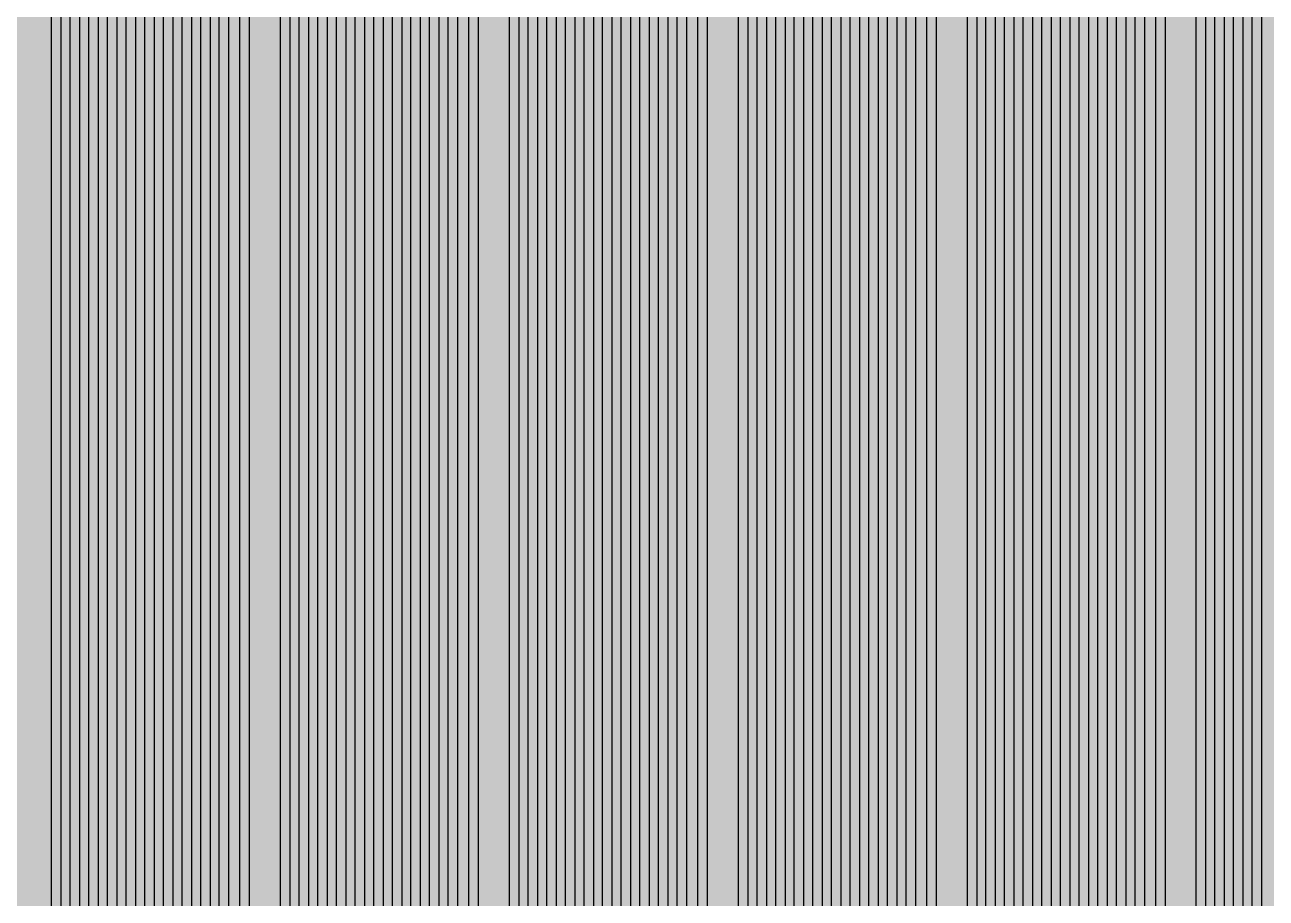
# Model space of a CAD drawing. Header units: metres. Extents: x -7220 to 10980, y -29667 to 1833.
# Drawn here: x 3083.7 to 3550, y -15556.4 to -15228.3 of the extents above; entities that cross this region are included whole.
import ezdxf

# ---------------------------------------------------------------- set-up
doc = ezdxf.new("R2010")
doc.units = ezdxf.units.M
doc.layers.add('Metal1', color=4, linetype='CONTINUOUS')
doc.layers.add('Polyimide', color=7, linetype='CONTINUOUS')

msp = doc.modelspace()

# ---------------------------------------------------------------- hatches: boundary and pattern name
at = {"layer": 'Polyimide'}
msp.add_hatch(color=7, dxfattribs=at).paths.add_polyline_path([(4099.45, -13861.55), (4142.64, -14152.77), (4214.18, -14438.35), (4313.36, -14715.55), (4439.24, -14981.69), (4590.59, -15234.21), (4765.97, -15470.68), (4963.68, -15688.82), (5181.82, -15886.53), (5418.29, -16061.91), (5670.81, -16213.26), (5936.95, -16339.14), (6214.15, -16438.32), (6499.73, -16509.85), (6790.95, -16553.05), (7085, -16567.5), (9980.38, -16567.5), (10058.79, -16571.35), (10136.45, -16582.87), (10212.6, -16601.95), (10286.52, -16628.4), (10357.49, -16661.96), (10424.83, -16702.32), (10487.89, -16749.09), (10546.06, -16801.81), (10598.78, -16859.98), (10645.55, -16923.04), (10685.91, -16990.38), (10719.48, -17061.35), (10745.93, -17135.27), (10765, -17211.43), (10776.52, -17289.08), (10780.38, -17367.5), (10780.38, -21957.3), (10741.61, -22012.91), (10705.97, -22070.59), (10673.58, -22130.14), (10644.53, -22191.39), (10618.92, -22254.16), (10596.82, -22318.25), (10578.3, -22383.46), (10563.41, -22449.6), (10552.21, -22516.46), (10544.72, -22583.84), (10540.97, -22651.53), (10540.97, -22719.32), (10544.72, -22787.01), (10552.21, -22854.38), (10563.41, -22921.24), (10578.3, -22987.38), (10596.82, -23052.6), (10618.92, -23116.68), (10644.53, -23179.45), (10673.58, -23240.71), (10705.97, -23300.26), (10741.61, -23357.93), (10780.38, -23413.54), (10780.38, -28667.5), (10776.52, -28745.91), (10765, -28823.57), (10745.93, -28899.73), (10719.48, -28973.65), (10685.91, -29044.62), (10645.55, -29111.96), (10598.78, -29175.01), (10546.06, -29233.19), (10487.89, -29285.91), (10424.83, -29332.68), (10357.49, -29373.04), (10286.52, -29406.6), (10212.6, -29433.05), (10136.45, -29452.13), (10058.79, -29463.65), (9980.38, -29467.5), (-6219.63, -29467.5), (-6298.04, -29463.65), (-6375.7, -29452.13), (-6451.85, -29433.05), (-6525.77, -29406.6), (-6596.74, -29373.04), (-6664.08, -29332.68), (-6727.14, -29285.91), (-6785.31, -29233.19), (-6838.03, -29175.01), (-6884.8, -29111.96), (-6925.16, -29044.62), (-6958.73, -28973.65), (-6985.18, -28899.73), (-7004.25, -28823.57), (-7015.77, -28745.91), (-7019.63, -28667.5), (-7019.63, -23426.32), (-6979.36, -23370.07), (-6942.33, -23311.63), (-6908.66, -23251.2), (-6878.45, -23188.96), (-6851.81, -23125.12), (-6828.81, -23059.88), (-6809.53, -22993.44), (-6794.04, -22926.02), (-6782.37, -22857.83), (-6774.57, -22789.09), (-6770.67, -22720.02), (-6770.67, -22650.84), (-6774.57, -22581.77), (-6782.37, -22513.03), (-6794.04, -22444.84), (-6809.53, -22377.42), (-6828.81, -22310.98), (-6851.81, -22245.74), (-6878.45, -22181.89), (-6908.66, -22119.66), (-6942.33, -22059.22), (-6979.36, -22000.79), (-7019.63, -21944.54), (-7019.63, -17367.5), (-7015.77, -17289.08), (-7004.25, -17211.43), (-6985.18, -17135.27), (-6958.73, -17061.35), (-6925.16, -16990.38), (-6884.8, -16923.04), (-6838.03, -16859.98), (-6785.31, -16801.81), (-6727.14, -16749.09), (-6664.08, -16702.32), (-6596.74, -16661.96), (-6525.77, -16628.4), (-6451.85, -16601.95), (-6375.7, -16582.87), (-6298.04, -16571.35), (-6219.63, -16567.5), (-3314, -16567.5), (-3019.95, -16553.05), (-2728.73, -16509.85), (-2443.15, -16438.32), (-2165.95, -16339.14), (-1899.81, -16213.26), (-1647.29, -16061.91), (-1410.82, -15886.53), (-1192.68, -15688.82), (-994.97, -15470.68), (-819.59, -15234.21), (-668.24, -14981.69), (-542.36, -14715.55), (-443.18, -14438.35), (-371.64, -14152.77), (-328.45, -13861.55), (-314, -13567.5), (-314, -13373.48), (-317.45, -13328.11), (-327.72, -13283.78), (-344.58, -13241.52), (-367.63, -13202.3), (-396.35, -13167.01), (-430.08, -13136.47), (-468.03, -13111.38), (-509.35, -13092.32), (-509.35, -13092.32), (-578.18, -13061.27), (-642.2, -13021.24), (-700.26, -12972.96), (-751.3, -12917.31), (-794.39, -12855.3), (-828.74, -12788.06), (-853.73, -12716.8), (-868.91, -12642.84), (-874, -12567.5), (-868.91, -12492.16), (-853.73, -12418.19), (-828.74, -12346.94), (-794.39, -12279.7), (-751.3, -12217.69), (-700.26, -12162.04), (-642.2, -12113.76), (-578.18, -12073.73), (-509.35, -12042.68), (-509.35, -12042.68), (-468.03, -12023.62), (-430.08, -11998.53), (-396.35, -11967.99), (-367.63, -11932.7), (-344.58, -11893.47), (-327.72, -11851.21), (-317.45, -11806.89), (-314, -11761.52), (-314, -11074.31), (-317.45, -11028.94), (-327.72, -10984.62), (-344.58, -10942.36), (-367.63, -10903.13), (-396.35, -10867.84), (-430.08, -10837.3), (-468.03, -10812.21), (-509.35, -10793.16), (-509.35, -10793.16), (-578.18, -10762.1), (-642.2, -10722.07), (-700.26, -10673.8), (-751.3, -10618.15), (-794.39, -10556.13), (-828.74, -10488.89), (-853.73, -10417.64), (-868.91, -10343.67), (-874, -10268.33), (-868.91, -10192.99), (-853.73, -10119.03), (-828.74, -10047.77), (-794.39, -9980.53), (-751.3, -9918.52), (-700.26, -9862.87), (-642.2, -9814.59), (-578.18, -9774.56), (-509.35, -9743.51), (-509.35, -9743.51), (-468.03, -9724.45), (-430.08, -9699.36), (-396.35, -9668.82), (-367.63, -9633.53), (-344.58, -9594.31), (-327.72, -9552.05), (-317.45, -9507.72), (-314, -9462.35), (-314, -8775.14), (-317.45, -8729.78), (-327.72, -8685.45), (-344.58, -8643.19), (-367.63, -8603.96), (-396.35, -8568.68), (-430.08, -8538.14), (-468.03, -8513.05), (-509.35, -8493.99), (-509.35, -8493.99), (-578.18, -8462.94), (-642.2, -8422.91), (-700.26, -8374.63), (-751.3, -8318.98), (-794.39, -8256.97), (-828.74, -8189.73), (-853.73, -8118.47), (-868.91, -8044.5), (-874, -7969.17), (-868.91, -7893.83), (-853.73, -7819.86), (-828.74, -7748.61), (-794.39, -7681.36), (-751.3, -7619.35), (-700.26, -7563.7), (-642.2, -7515.42), (-578.18, -7475.4), (-509.35, -7444.34), (-509.35, -7444.34), (-468.03, -7425.28), (-430.08, -7400.2), (-396.35, -7369.66), (-367.63, -7334.37), (-344.58, -7295.14), (-327.72, -7252.88), (-317.45, -7208.56), (-314, -7163.19), (-314, -6475.98), (-317.45, -6430.61), (-327.72, -6386.29), (-344.58, -6344.02), (-367.63, -6304.8), (-396.35, -6269.51), (-430.08, -6238.97), (-468.03, -6213.88), (-509.35, -6194.82), (-509.35, -6194.82), (-578.18, -6163.77), (-642.2, -6123.74), (-700.26, -6075.46), (-751.3, -6019.81), (-794.39, -5957.8), (-828.74, -5890.56), (-853.73, -5819.31), (-868.91, -5745.34), (-874, -5670), (-868.91, -5594.66), (-853.73, -5520.69), (-828.74, -5449.44), (-794.39, -5382.2), (-751.3, -5320.19), (-700.26, -5264.54), (-642.2, -5216.26), (-578.18, -5176.23), (-509.35, -5145.18), (-509.35, -5145.18), (-468.03, -5126.12), (-430.08, -5101.03), (-396.35, -5070.49), (-367.63, -5035.2), (-344.58, -4995.98), (-327.72, -4953.71), (-317.45, -4909.39), (-314, -4864.02), (-314, 380), (-314, 1532.5), (-269, 1532.5), (-268.78, 1525.63), (-268.1, 1518.79), (-266.98, 1512.02), (-265.42, 1505.32), (-263.43, 1498.75), (-261.01, 1492.32), (-258.17, 1486.06), (-254.93, 1480), (-251.3, 1474.17), (-247.3, 1468.58), (-242.94, 1463.27), (-238.25, 1458.25), (-233.23, 1453.56), (-227.92, 1449.2), (-222.33, 1445.2), (-216.5, 1441.57), (-210.44, 1438.33), (-204.18, 1435.49), (-197.75, 1433.07), (-191.18, 1431.08), (-184.48, 1429.52), (-177.71, 1428.4), (-170.87, 1427.72), (-164, 1427.5), (-157.13, 1427.72), (-150.29, 1428.4), (-143.52, 1429.52), (-136.82, 1431.08), (-130.25, 1433.07), (-123.82, 1435.49), (-117.56, 1438.33), (-111.5, 1441.57), (-105.67, 1445.2), (-100.08, 1449.2), (-94.77, 1453.56), (-89.75, 1458.25), (-85.06, 1463.27), (-80.7, 1468.58), (-76.7, 1474.17), (-73.07, 1480), (-69.83, 1486.06), (-66.99, 1492.32), (-64.57, 1498.75), (-62.58, 1505.32), (-61.02, 1512.02), (-59.9, 1518.79), (-59.22, 1525.63), (-59, 1532.5), (1786, 1532.5), (3835, 1532.5), (3835.21, 1539.04), (3835.86, 1545.55), (3836.92, 1552.01), (3838.41, 1558.38), (3840.31, 1564.64), (3842.61, 1570.77), (3845.31, 1576.73), (3848.4, 1582.5), (3851.85, 1588.06), (3855.66, 1593.38), (3859.82, 1598.43), (3864.29, 1603.21), (3869.07, 1607.68), (3874.12, 1611.84), (3879.44, 1615.65), (3885, 1619.1), (3890.77, 1622.19), (3896.73, 1624.89), (3902.86, 1627.19), (3909.12, 1629.09), (3915.49, 1630.58), (3921.95, 1631.64), (3928.46, 1632.29), (3935, 1632.5), (3941.54, 1632.29), (3948.05, 1631.64), (3954.51, 1630.58), (3960.88, 1629.09), (3967.14, 1627.19), (3973.27, 1624.89), (3979.23, 1622.19), (3985, 1619.1), (3990.56, 1615.65), (3995.88, 1611.84), (4000.93, 1607.68), (4005.71, 1603.21), (4010.18, 1598.43), (4014.34, 1593.38), (4018.15, 1588.06), (4021.6, 1582.5), (4024.69, 1576.73), (4027.39, 1570.77), (4029.69, 1564.64), (4031.59, 1558.38), (4033.08, 1552.01), (4034.14, 1545.55), (4034.79, 1539.04), (4035, 1532.5), (4085, 1532.5), (4085, 380), (4085, 330), (4085, -4864.02), (4088.45, -4909.39), (4098.72, -4953.71), (4115.58, -4995.98), (4138.63, -5035.2), (4167.35, -5070.49), (4201.08, -5101.03), (4239.03, -5126.12), (4280.35, -5145.18), (4280.35, -5145.18), (4349.18, -5176.23), (4413.2, -5216.26), (4471.26, -5264.54), (4522.3, -5320.19), (4565.39, -5382.2), (4599.74, -5449.44), (4624.73, -5520.69), (4639.91, -5594.66), (4645, -5670), (4639.91, -5745.34), (4624.73, -5819.31), (4599.74, -5890.56), (4565.39, -5957.8), (4522.3, -6019.81), (4471.26, -6075.46), (4413.2, -6123.74), (4349.18, -6163.77), (4280.35, -6194.82), (4239.03, -6213.88), (4201.08, -6238.97), (4167.35, -6269.51), (4138.63, -6304.8), (4115.58, -6344.02), (4098.72, -6386.29), (4088.45, -6430.61), (4085, -6475.98), (4085, -13567.5), (4099.45, -13861.55)])

# ---------------------------------------------------------------- linework, layer by layer
at = {"layer": 'Metal1'}
for points in [[(3093.75, -15575.7), (3093.75, -15552.84), (3093.75, -15529.98), (3093.75, -15507.13), (3093.75, -15484.27), (3093.75, -15461.41), (3093.75, -15438.56), (3093.75, -15415.7), (3093.75, -15392.84), (3093.75, -15369.99), (3093.75, -15347.13), (3093.75, -15324.27), (3093.75, -15301.42), (3093.75, -15278.56), (3093.75, -15255.7), (3093.75, -15232.85), (3093.75, -15209.99)], [(3097.25, -15209.99), (3097.25, -15232.85), (3097.25, -15255.7), (3097.25, -15278.56), (3097.25, -15301.42), (3097.25, -15324.27), (3097.25, -15347.13), (3097.25, -15369.99), (3097.25, -15392.84), (3097.25, -15415.7), (3097.25, -15438.56), (3097.25, -15461.41), (3097.25, -15484.27), (3097.25, -15507.13), (3097.25, -15529.98), (3097.25, -15552.84), (3097.25, -15575.7)], [(3100.75, -15575.7), (3100.75, -15552.84), (3100.75, -15529.98), (3100.75, -15507.13), (3100.75, -15484.27), (3100.75, -15461.41), (3100.75, -15438.56), (3100.75, -15415.7), (3100.75, -15392.84), (3100.75, -15369.99), (3100.75, -15347.13), (3100.75, -15324.27), (3100.75, -15301.42), (3100.75, -15278.56), (3100.75, -15255.7), (3100.75, -15232.85), (3100.75, -15209.99)], [(3104.25, -15209.99), (3104.25, -15232.85), (3104.25, -15255.7), (3104.25, -15278.56), (3104.25, -15301.42), (3104.25, -15324.27), (3104.25, -15347.13), (3104.25, -15369.99), (3104.25, -15392.84), (3104.25, -15415.7), (3104.25, -15438.56), (3104.25, -15461.41), (3104.25, -15484.27), (3104.25, -15507.13), (3104.25, -15529.98), (3104.25, -15552.84), (3104.25, -15575.7)], [(3107.75, -15575.7), (3107.75, -15552.84), (3107.75, -15529.98), (3107.75, -15507.13), (3107.75, -15484.27), (3107.75, -15461.41), (3107.75, -15438.56), (3107.75, -15415.7), (3107.75, -15392.84), (3107.75, -15369.99), (3107.75, -15347.13), (3107.75, -15324.27), (3107.75, -15301.42), (3107.75, -15278.56), (3107.75, -15255.7), (3107.75, -15232.85), (3107.75, -15209.99)], [(3111.25, -15209.99), (3111.25, -15232.85), (3111.25, -15255.7), (3111.25, -15278.56), (3111.25, -15301.42), (3111.25, -15324.27), (3111.25, -15347.13), (3111.25, -15369.99), (3111.25, -15392.84), (3111.25, -15415.7), (3111.25, -15438.56), (3111.25, -15461.41), (3111.25, -15484.27), (3111.25, -15507.13), (3111.25, -15529.98), (3111.25, -15552.84), (3111.25, -15575.7)], [(3114.75, -15575.7), (3114.75, -15552.84), (3114.75, -15529.98), (3114.75, -15507.13), (3114.75, -15484.27), (3114.75, -15461.41), (3114.75, -15438.56), (3114.75, -15415.7), (3114.75, -15392.84), (3114.75, -15369.99), (3114.75, -15347.13), (3114.75, -15324.27), (3114.75, -15301.42), (3114.75, -15278.56), (3114.75, -15255.7), (3114.75, -15232.85), (3114.75, -15209.99)], [(3118.25, -15209.99), (3118.25, -15232.85), (3118.25, -15255.7), (3118.25, -15278.56), (3118.25, -15301.42), (3118.25, -15324.27), (3118.25, -15347.13), (3118.25, -15369.99), (3118.25, -15392.84), (3118.25, -15415.7), (3118.25, -15438.56), (3118.25, -15461.41), (3118.25, -15484.27), (3118.25, -15507.13), (3118.25, -15529.98), (3118.25, -15552.84), (3118.25, -15575.7)], [(3121.75, -15575.7), (3121.75, -15552.84), (3121.75, -15529.98), (3121.75, -15507.13), (3121.75, -15484.27), (3121.75, -15461.41), (3121.75, -15438.56), (3121.75, -15415.7), (3121.75, -15392.84), (3121.75, -15369.99), (3121.75, -15347.13), (3121.75, -15324.27), (3121.75, -15301.42), (3121.75, -15278.56), (3121.75, -15255.7), (3121.75, -15232.85), (3121.75, -15209.99)], [(3125.25, -15209.99), (3125.25, -15232.85), (3125.25, -15255.7), (3125.25, -15278.56), (3125.25, -15301.42), (3125.25, -15324.27), (3125.25, -15347.13), (3125.25, -15369.99), (3125.25, -15392.84), (3125.25, -15415.7), (3125.25, -15438.56), (3125.25, -15461.41), (3125.25, -15484.27), (3125.25, -15507.13), (3125.25, -15529.98), (3125.25, -15552.84), (3125.25, -15575.7)], [(3128.75, -15575.7), (3128.75, -15552.84), (3128.75, -15529.98), (3128.75, -15507.13), (3128.75, -15484.27), (3128.75, -15461.41), (3128.75, -15438.56), (3128.75, -15415.7), (3128.75, -15392.84), (3128.75, -15369.99), (3128.75, -15347.13), (3128.75, -15324.27), (3128.75, -15301.42), (3128.75, -15278.56), (3128.75, -15255.7), (3128.75, -15232.85), (3128.75, -15209.99)], [(3132.25, -15209.99), (3132.25, -15232.85), (3132.25, -15255.7), (3132.25, -15278.56), (3132.25, -15301.42), (3132.25, -15324.27), (3132.25, -15347.13), (3132.25, -15369.99), (3132.25, -15392.84), (3132.25, -15415.7), (3132.25, -15438.56), (3132.25, -15461.41), (3132.25, -15484.27), (3132.25, -15507.13), (3132.25, -15529.98), (3132.25, -15552.84), (3132.25, -15575.7)], [(3135.75, -15575.7), (3135.75, -15552.84), (3135.75, -15529.98), (3135.75, -15507.13), (3135.75, -15484.27), (3135.75, -15461.41), (3135.75, -15438.56), (3135.75, -15415.7), (3135.75, -15392.84), (3135.75, -15369.99), (3135.75, -15347.13), (3135.75, -15324.27), (3135.75, -15301.42), (3135.75, -15278.56), (3135.75, -15255.7), (3135.75, -15232.85), (3135.75, -15209.99)], [(3139.25, -15209.99), (3139.25, -15232.85), (3139.25, -15255.7), (3139.25, -15278.56), (3139.25, -15301.42), (3139.25, -15324.27), (3139.25, -15347.13), (3139.25, -15369.99), (3139.25, -15392.84), (3139.25, -15415.7), (3139.25, -15438.56), (3139.25, -15461.41), (3139.25, -15484.27), (3139.25, -15507.13), (3139.25, -15529.98), (3139.25, -15552.84), (3139.25, -15575.7)], [(3142.75, -15575.7), (3142.75, -15552.84), (3142.75, -15529.98), (3142.75, -15507.13), (3142.75, -15484.27), (3142.75, -15461.41), (3142.75, -15438.56), (3142.75, -15415.7), (3142.75, -15392.84), (3142.75, -15369.99), (3142.75, -15347.13), (3142.75, -15324.27), (3142.75, -15301.42), (3142.75, -15278.56), (3142.75, -15255.7), (3142.75, -15232.85), (3142.75, -15209.99)], [(3146.25, -15209.99), (3146.25, -15232.85), (3146.25, -15255.7), (3146.25, -15278.56), (3146.25, -15301.42), (3146.25, -15324.27), (3146.25, -15347.13), (3146.25, -15369.99), (3146.25, -15392.84), (3146.25, -15415.7), (3146.25, -15438.56), (3146.25, -15461.41), (3146.25, -15484.27), (3146.25, -15507.13), (3146.25, -15529.98), (3146.25, -15552.84), (3146.25, -15575.7)], [(3149.75, -15575.7), (3149.75, -15552.84), (3149.75, -15529.98), (3149.75, -15507.13), (3149.75, -15484.27), (3149.75, -15461.41), (3149.75, -15438.56), (3149.75, -15415.7), (3149.75, -15392.84), (3149.75, -15369.99), (3149.75, -15347.13), (3149.75, -15324.27), (3149.75, -15301.42), (3149.75, -15278.56), (3149.75, -15255.7), (3149.75, -15232.85), (3149.75, -15209.99)], [(3153.25, -15209.99), (3153.25, -15232.85), (3153.25, -15255.7), (3153.25, -15278.56), (3153.25, -15301.42), (3153.25, -15324.27), (3153.25, -15347.13), (3153.25, -15369.99), (3153.25, -15392.84), (3153.25, -15415.7), (3153.25, -15438.56), (3153.25, -15461.41), (3153.25, -15484.27), (3153.25, -15507.13), (3153.25, -15529.98), (3153.25, -15552.84), (3153.25, -15575.7)], [(3156.75, -15575.7), (3156.75, -15552.84), (3156.75, -15529.98), (3156.75, -15507.13), (3156.75, -15484.27), (3156.75, -15461.41), (3156.75, -15438.56), (3156.75, -15415.7), (3156.75, -15392.84), (3156.75, -15369.99), (3156.75, -15347.13), (3156.75, -15324.27), (3156.75, -15301.42), (3156.75, -15278.56), (3156.75, -15255.7), (3156.75, -15232.85), (3156.75, -15209.99)], [(3160.25, -15209.99), (3160.25, -15232.85), (3160.25, -15255.7), (3160.25, -15278.56), (3160.25, -15301.42), (3160.25, -15324.27), (3160.25, -15347.13), (3160.25, -15369.99), (3160.25, -15392.84), (3160.25, -15415.7), (3160.25, -15438.56), (3160.25, -15461.41), (3160.25, -15484.27), (3160.25, -15507.13), (3160.25, -15529.98), (3160.25, -15552.84), (3160.25, -15575.7)], [(3164.5, -15575.7), (3164.5, -15552.84), (3164.5, -15529.98), (3164.5, -15507.13), (3164.5, -15484.27), (3164.5, -15461.41), (3164.5, -15438.56), (3164.5, -15415.7), (3164.5, -15392.84), (3164.5, -15369.99), (3164.5, -15347.13), (3164.5, -15324.27), (3164.5, -15301.42), (3164.5, -15278.56), (3164.5, -15255.7), (3164.5, -15232.85), (3164.5, -15209.99)], [(3168, -15209.99), (3168, -15232.85), (3168, -15255.7), (3168, -15278.56), (3168, -15301.42), (3168, -15324.27), (3168, -15347.13), (3168, -15369.99), (3168, -15392.84), (3168, -15415.7), (3168, -15438.56), (3168, -15461.41), (3168, -15484.27), (3168, -15507.13), (3168, -15529.98), (3168, -15552.84), (3168, -15575.7)], [(3179.75, -15575.7), (3179.75, -15552.84), (3179.75, -15529.98), (3179.75, -15507.13), (3179.75, -15484.27), (3179.75, -15461.41), (3179.75, -15438.56), (3179.75, -15415.7), (3179.75, -15392.84), (3179.75, -15369.99), (3179.75, -15347.13), (3179.75, -15324.27), (3179.75, -15301.42), (3179.75, -15278.56), (3179.75, -15255.7), (3179.75, -15232.85), (3179.75, -15209.99)], [(3183.25, -15209.99), (3183.25, -15232.85), (3183.25, -15255.7), (3183.25, -15278.56), (3183.25, -15301.42), (3183.25, -15324.27), (3183.25, -15347.13), (3183.25, -15369.99), (3183.25, -15392.84), (3183.25, -15415.7), (3183.25, -15438.56), (3183.25, -15461.41), (3183.25, -15484.27), (3183.25, -15507.13), (3183.25, -15529.98), (3183.25, -15552.84), (3183.25, -15575.7)], [(3186.75, -15575.7), (3186.75, -15552.84), (3186.75, -15529.98), (3186.75, -15507.13), (3186.75, -15484.27), (3186.75, -15461.41), (3186.75, -15438.56), (3186.75, -15415.7), (3186.75, -15392.84), (3186.75, -15369.99), (3186.75, -15347.13), (3186.75, -15324.27), (3186.75, -15301.42), (3186.75, -15278.56), (3186.75, -15255.7), (3186.75, -15232.85), (3186.75, -15209.99)], [(3190.25, -15209.99), (3190.25, -15232.85), (3190.25, -15255.7), (3190.25, -15278.56), (3190.25, -15301.42), (3190.25, -15324.27), (3190.25, -15347.13), (3190.25, -15369.99), (3190.25, -15392.84), (3190.25, -15415.7), (3190.25, -15438.56), (3190.25, -15461.41), (3190.25, -15484.27), (3190.25, -15507.13), (3190.25, -15529.98), (3190.25, -15552.84), (3190.25, -15575.7)], [(3193.75, -15575.7), (3193.75, -15552.84), (3193.75, -15529.98), (3193.75, -15507.13), (3193.75, -15484.27), (3193.75, -15461.41), (3193.75, -15438.56), (3193.75, -15415.7), (3193.75, -15392.84), (3193.75, -15369.99), (3193.75, -15347.13), (3193.75, -15324.27), (3193.75, -15301.42), (3193.75, -15278.56), (3193.75, -15255.7), (3193.75, -15232.85), (3193.75, -15209.99)], [(3197.25, -15209.99), (3197.25, -15232.85), (3197.25, -15255.7), (3197.25, -15278.56), (3197.25, -15301.42), (3197.25, -15324.27), (3197.25, -15347.13), (3197.25, -15369.99), (3197.25, -15392.84), (3197.25, -15415.7), (3197.25, -15438.56), (3197.25, -15461.41), (3197.25, -15484.27), (3197.25, -15507.13), (3197.25, -15529.98), (3197.25, -15552.84), (3197.25, -15575.7)], [(3200.75, -15575.7), (3200.75, -15552.84), (3200.75, -15529.98), (3200.75, -15507.13), (3200.75, -15484.27), (3200.75, -15461.41), (3200.75, -15438.56), (3200.75, -15415.7), (3200.75, -15392.84), (3200.75, -15369.99), (3200.75, -15347.13), (3200.75, -15324.27), (3200.75, -15301.42), (3200.75, -15278.56), (3200.75, -15255.7), (3200.75, -15232.85), (3200.75, -15209.99)], [(3204.25, -15209.99), (3204.25, -15232.85), (3204.25, -15255.7), (3204.25, -15278.56), (3204.25, -15301.42), (3204.25, -15324.27), (3204.25, -15347.13), (3204.25, -15369.99), (3204.25, -15392.84), (3204.25, -15415.7), (3204.25, -15438.56), (3204.25, -15461.41), (3204.25, -15484.27), (3204.25, -15507.13), (3204.25, -15529.98), (3204.25, -15552.84), (3204.25, -15575.7)], [(3207.75, -15575.7), (3207.75, -15552.84), (3207.75, -15529.98), (3207.75, -15507.13), (3207.75, -15484.27), (3207.75, -15461.41), (3207.75, -15438.56), (3207.75, -15415.7), (3207.75, -15392.84), (3207.75, -15369.99), (3207.75, -15347.13), (3207.75, -15324.27), (3207.75, -15301.42), (3207.75, -15278.56), (3207.75, -15255.7), (3207.75, -15232.85), (3207.75, -15209.99)], [(3211.25, -15209.99), (3211.25, -15232.85), (3211.25, -15255.7), (3211.25, -15278.56), (3211.25, -15301.42), (3211.25, -15324.27), (3211.25, -15347.13), (3211.25, -15369.99), (3211.25, -15392.84), (3211.25, -15415.7), (3211.25, -15438.56), (3211.25, -15461.41), (3211.25, -15484.27), (3211.25, -15507.13), (3211.25, -15529.98), (3211.25, -15552.84), (3211.25, -15575.7)], [(3214.75, -15575.7), (3214.75, -15552.84), (3214.75, -15529.98), (3214.75, -15507.13), (3214.75, -15484.27), (3214.75, -15461.41), (3214.75, -15438.56), (3214.75, -15415.7), (3214.75, -15392.84), (3214.75, -15369.99), (3214.75, -15347.13), (3214.75, -15324.27), (3214.75, -15301.42), (3214.75, -15278.56), (3214.75, -15255.7), (3214.75, -15232.85), (3214.75, -15209.99)], [(3218.25, -15209.99), (3218.25, -15232.85), (3218.25, -15255.7), (3218.25, -15278.56), (3218.25, -15301.42), (3218.25, -15324.27), (3218.25, -15347.13), (3218.25, -15369.99), (3218.25, -15392.84), (3218.25, -15415.7), (3218.25, -15438.56), (3218.25, -15461.41), (3218.25, -15484.27), (3218.25, -15507.13), (3218.25, -15529.98), (3218.25, -15552.84), (3218.25, -15575.7)], [(3221.75, -15575.7), (3221.75, -15552.84), (3221.75, -15529.98), (3221.75, -15507.13), (3221.75, -15484.27), (3221.75, -15461.41), (3221.75, -15438.56), (3221.75, -15415.7), (3221.75, -15392.84), (3221.75, -15369.99), (3221.75, -15347.13), (3221.75, -15324.27), (3221.75, -15301.42), (3221.75, -15278.56), (3221.75, -15255.7), (3221.75, -15232.85), (3221.75, -15209.99)], [(3225.25, -15209.99), (3225.25, -15232.85), (3225.25, -15255.7), (3225.25, -15278.56), (3225.25, -15301.42), (3225.25, -15324.27), (3225.25, -15347.13), (3225.25, -15369.99), (3225.25, -15392.84), (3225.25, -15415.7), (3225.25, -15438.56), (3225.25, -15461.41), (3225.25, -15484.27), (3225.25, -15507.13), (3225.25, -15529.98), (3225.25, -15552.84), (3225.25, -15575.7)], [(3228.75, -15575.7), (3228.75, -15552.84), (3228.75, -15529.98), (3228.75, -15507.13), (3228.75, -15484.27), (3228.75, -15461.41), (3228.75, -15438.56), (3228.75, -15415.7), (3228.75, -15392.84), (3228.75, -15369.99), (3228.75, -15347.13), (3228.75, -15324.27), (3228.75, -15301.42), (3228.75, -15278.56), (3228.75, -15255.7), (3228.75, -15232.85), (3228.75, -15209.99)], [(3232.25, -15209.99), (3232.25, -15232.85), (3232.25, -15255.7), (3232.25, -15278.56), (3232.25, -15301.42), (3232.25, -15324.27), (3232.25, -15347.13), (3232.25, -15369.99), (3232.25, -15392.84), (3232.25, -15415.7), (3232.25, -15438.56), (3232.25, -15461.41), (3232.25, -15484.27), (3232.25, -15507.13), (3232.25, -15529.98), (3232.25, -15552.84), (3232.25, -15575.7)], [(3235.75, -15575.7), (3235.75, -15552.84), (3235.75, -15529.98), (3235.75, -15507.13), (3235.75, -15484.27), (3235.75, -15461.41), (3235.75, -15438.56), (3235.75, -15415.7), (3235.75, -15392.84), (3235.75, -15369.99), (3235.75, -15347.13), (3235.75, -15324.27), (3235.75, -15301.42), (3235.75, -15278.56), (3235.75, -15255.7), (3235.75, -15232.85), (3235.75, -15209.99)], [(3239.25, -15209.99), (3239.25, -15232.85), (3239.25, -15255.7), (3239.25, -15278.56), (3239.25, -15301.42), (3239.25, -15324.27), (3239.25, -15347.13), (3239.25, -15369.99), (3239.25, -15392.84), (3239.25, -15415.7), (3239.25, -15438.56), (3239.25, -15461.41), (3239.25, -15484.27), (3239.25, -15507.13), (3239.25, -15529.98), (3239.25, -15552.84), (3239.25, -15575.7)], [(3242.75, -15575.7), (3242.75, -15552.84), (3242.75, -15529.98), (3242.75, -15507.13), (3242.75, -15484.27), (3242.75, -15461.41), (3242.75, -15438.56), (3242.75, -15415.7), (3242.75, -15392.84), (3242.75, -15369.99), (3242.75, -15347.13), (3242.75, -15324.27), (3242.75, -15301.42), (3242.75, -15278.56), (3242.75, -15255.7), (3242.75, -15232.85), (3242.75, -15209.99)], [(3246.25, -15209.99), (3246.25, -15232.85), (3246.25, -15255.7), (3246.25, -15278.56), (3246.25, -15301.42), (3246.25, -15324.27), (3246.25, -15347.13), (3246.25, -15369.99), (3246.25, -15392.84), (3246.25, -15415.7), (3246.25, -15438.56), (3246.25, -15461.41), (3246.25, -15484.27), (3246.25, -15507.13), (3246.25, -15529.98), (3246.25, -15552.84), (3246.25, -15575.7)], [(3250.5, -15575.7), (3250.5, -15552.84), (3250.5, -15529.98), (3250.5, -15507.13), (3250.5, -15484.27), (3250.5, -15461.41), (3250.5, -15438.56), (3250.5, -15415.7), (3250.5, -15392.84), (3250.5, -15369.99), (3250.5, -15347.13), (3250.5, -15324.27), (3250.5, -15301.42), (3250.5, -15278.56), (3250.5, -15255.7), (3250.5, -15232.85), (3250.5, -15209.99)], [(3254, -15209.99), (3254, -15232.85), (3254, -15255.7), (3254, -15278.56), (3254, -15301.42), (3254, -15324.27), (3254, -15347.13), (3254, -15369.99), (3254, -15392.84), (3254, -15415.7), (3254, -15438.56), (3254, -15461.41), (3254, -15484.27), (3254, -15507.13), (3254, -15529.98), (3254, -15552.84), (3254, -15575.7)], [(3265.75, -15575.7), (3265.75, -15552.84), (3265.75, -15529.98), (3265.75, -15507.13), (3265.75, -15484.27), (3265.75, -15461.41), (3265.75, -15438.56), (3265.75, -15415.7), (3265.75, -15392.84), (3265.75, -15369.99), (3265.75, -15347.13), (3265.75, -15324.27), (3265.75, -15301.42), (3265.75, -15278.56), (3265.75, -15255.7), (3265.75, -15232.85), (3265.75, -15209.99)], [(3269.25, -15209.99), (3269.25, -15232.85), (3269.25, -15255.7), (3269.25, -15278.56), (3269.25, -15301.42), (3269.25, -15324.27), (3269.25, -15347.13), (3269.25, -15369.99), (3269.25, -15392.84), (3269.25, -15415.7), (3269.25, -15438.56), (3269.25, -15461.41), (3269.25, -15484.27), (3269.25, -15507.13), (3269.25, -15529.98), (3269.25, -15552.84), (3269.25, -15575.7)], [(3272.75, -15575.7), (3272.75, -15552.84), (3272.75, -15529.98), (3272.75, -15507.13), (3272.75, -15484.27), (3272.75, -15461.41), (3272.75, -15438.56), (3272.75, -15415.7), (3272.75, -15392.84), (3272.75, -15369.99), (3272.75, -15347.13), (3272.75, -15324.27), (3272.75, -15301.42), (3272.75, -15278.56), (3272.75, -15255.7), (3272.75, -15232.85), (3272.75, -15209.99)], [(3276.25, -15209.99), (3276.25, -15232.85), (3276.25, -15255.7), (3276.25, -15278.56), (3276.25, -15301.42), (3276.25, -15324.27), (3276.25, -15347.13), (3276.25, -15369.99), (3276.25, -15392.84), (3276.25, -15415.7), (3276.25, -15438.56), (3276.25, -15461.41), (3276.25, -15484.27), (3276.25, -15507.13), (3276.25, -15529.98), (3276.25, -15552.84), (3276.25, -15575.7)], [(3279.75, -15575.7), (3279.75, -15552.84), (3279.75, -15529.98), (3279.75, -15507.13), (3279.75, -15484.27), (3279.75, -15461.41), (3279.75, -15438.56), (3279.75, -15415.7), (3279.75, -15392.84), (3279.75, -15369.99), (3279.75, -15347.13), (3279.75, -15324.27), (3279.75, -15301.42), (3279.75, -15278.56), (3279.75, -15255.7), (3279.75, -15232.85), (3279.75, -15209.99)], [(3283.25, -15209.99), (3283.25, -15232.85), (3283.25, -15255.7), (3283.25, -15278.56), (3283.25, -15301.42), (3283.25, -15324.27), (3283.25, -15347.13), (3283.25, -15369.99), (3283.25, -15392.84), (3283.25, -15415.7), (3283.25, -15438.56), (3283.25, -15461.41), (3283.25, -15484.27), (3283.25, -15507.13), (3283.25, -15529.98), (3283.25, -15552.84), (3283.25, -15575.7)], [(3286.75, -15575.7), (3286.75, -15552.84), (3286.75, -15529.98), (3286.75, -15507.13), (3286.75, -15484.27), (3286.75, -15461.41), (3286.75, -15438.56), (3286.75, -15415.7), (3286.75, -15392.84), (3286.75, -15369.99), (3286.75, -15347.13), (3286.75, -15324.27), (3286.75, -15301.42), (3286.75, -15278.56), (3286.75, -15255.7), (3286.75, -15232.85), (3286.75, -15209.99)], [(3290.25, -15209.99), (3290.25, -15232.85), (3290.25, -15255.7), (3290.25, -15278.56), (3290.25, -15301.42), (3290.25, -15324.27), (3290.25, -15347.13), (3290.25, -15369.99), (3290.25, -15392.84), (3290.25, -15415.7), (3290.25, -15438.56), (3290.25, -15461.41), (3290.25, -15484.27), (3290.25, -15507.13), (3290.25, -15529.98), (3290.25, -15552.84), (3290.25, -15575.7)], [(3293.75, -15575.7), (3293.75, -15552.84), (3293.75, -15529.98), (3293.75, -15507.13), (3293.75, -15484.27), (3293.75, -15461.41), (3293.75, -15438.56), (3293.75, -15415.7), (3293.75, -15392.84), (3293.75, -15369.99), (3293.75, -15347.13), (3293.75, -15324.27), (3293.75, -15301.42), (3293.75, -15278.56), (3293.75, -15255.7), (3293.75, -15232.85), (3293.75, -15209.99)], [(3297.25, -15209.99), (3297.25, -15232.85), (3297.25, -15255.7), (3297.25, -15278.56), (3297.25, -15301.42), (3297.25, -15324.27), (3297.25, -15347.13), (3297.25, -15369.99), (3297.25, -15392.84), (3297.25, -15415.7), (3297.25, -15438.56), (3297.25, -15461.41), (3297.25, -15484.27), (3297.25, -15507.13), (3297.25, -15529.98), (3297.25, -15552.84), (3297.25, -15575.7)], [(3300.75, -15575.7), (3300.75, -15552.84), (3300.75, -15529.98), (3300.75, -15507.13), (3300.75, -15484.27), (3300.75, -15461.41), (3300.75, -15438.56), (3300.75, -15415.7), (3300.75, -15392.84), (3300.75, -15369.99), (3300.75, -15347.13), (3300.75, -15324.27), (3300.75, -15301.42), (3300.75, -15278.56), (3300.75, -15255.7), (3300.75, -15232.85), (3300.75, -15209.99)], [(3304.25, -15209.99), (3304.25, -15232.85), (3304.25, -15255.7), (3304.25, -15278.56), (3304.25, -15301.42), (3304.25, -15324.27), (3304.25, -15347.13), (3304.25, -15369.99), (3304.25, -15392.84), (3304.25, -15415.7), (3304.25, -15438.56), (3304.25, -15461.41), (3304.25, -15484.27), (3304.25, -15507.13), (3304.25, -15529.98), (3304.25, -15552.84), (3304.25, -15575.7)], [(3307.75, -15575.7), (3307.75, -15552.84), (3307.75, -15529.98), (3307.75, -15507.13), (3307.75, -15484.27), (3307.75, -15461.41), (3307.75, -15438.56), (3307.75, -15415.7), (3307.75, -15392.84), (3307.75, -15369.99), (3307.75, -15347.13), (3307.75, -15324.27), (3307.75, -15301.42), (3307.75, -15278.56), (3307.75, -15255.7), (3307.75, -15232.85), (3307.75, -15209.99)], [(3311.25, -15209.99), (3311.25, -15232.85), (3311.25, -15255.7), (3311.25, -15278.56), (3311.25, -15301.42), (3311.25, -15324.27), (3311.25, -15347.13), (3311.25, -15369.99), (3311.25, -15392.84), (3311.25, -15415.7), (3311.25, -15438.56), (3311.25, -15461.41), (3311.25, -15484.27), (3311.25, -15507.13), (3311.25, -15529.98), (3311.25, -15552.84), (3311.25, -15575.7)], [(3314.75, -15575.7), (3314.75, -15552.84), (3314.75, -15529.98), (3314.75, -15507.13), (3314.75, -15484.27), (3314.75, -15461.41), (3314.75, -15438.56), (3314.75, -15415.7), (3314.75, -15392.84), (3314.75, -15369.99), (3314.75, -15347.13), (3314.75, -15324.27), (3314.75, -15301.42), (3314.75, -15278.56), (3314.75, -15255.7), (3314.75, -15232.85), (3314.75, -15209.99)], [(3318.25, -15209.99), (3318.25, -15232.85), (3318.25, -15255.7), (3318.25, -15278.56), (3318.25, -15301.42), (3318.25, -15324.27), (3318.25, -15347.13), (3318.25, -15369.99), (3318.25, -15392.84), (3318.25, -15415.7), (3318.25, -15438.56), (3318.25, -15461.41), (3318.25, -15484.27), (3318.25, -15507.13), (3318.25, -15529.98), (3318.25, -15552.84), (3318.25, -15575.7)], [(3321.75, -15575.7), (3321.75, -15552.84), (3321.75, -15529.98), (3321.75, -15507.13), (3321.75, -15484.27), (3321.75, -15461.41), (3321.75, -15438.56), (3321.75, -15415.7), (3321.75, -15392.84), (3321.75, -15369.99), (3321.75, -15347.13), (3321.75, -15324.27), (3321.75, -15301.42), (3321.75, -15278.56), (3321.75, -15255.7), (3321.75, -15232.85), (3321.75, -15209.99)], [(3325.25, -15209.99), (3325.25, -15232.85), (3325.25, -15255.7), (3325.25, -15278.56), (3325.25, -15301.42), (3325.25, -15324.27), (3325.25, -15347.13), (3325.25, -15369.99), (3325.25, -15392.84), (3325.25, -15415.7), (3325.25, -15438.56), (3325.25, -15461.41), (3325.25, -15484.27), (3325.25, -15507.13), (3325.25, -15529.98), (3325.25, -15552.84), (3325.25, -15575.7)], [(3328.75, -15575.7), (3328.75, -15552.84), (3328.75, -15529.98), (3328.75, -15507.13), (3328.75, -15484.27), (3328.75, -15461.41), (3328.75, -15438.56), (3328.75, -15415.7), (3328.75, -15392.84), (3328.75, -15369.99), (3328.75, -15347.13), (3328.75, -15324.27), (3328.75, -15301.42), (3328.75, -15278.56), (3328.75, -15255.7), (3328.75, -15232.85), (3328.75, -15209.99)], [(3332.25, -15209.99), (3332.25, -15232.85), (3332.25, -15255.7), (3332.25, -15278.56), (3332.25, -15301.42), (3332.25, -15324.27), (3332.25, -15347.13), (3332.25, -15369.99), (3332.25, -15392.84), (3332.25, -15415.7), (3332.25, -15438.56), (3332.25, -15461.41), (3332.25, -15484.27), (3332.25, -15507.13), (3332.25, -15529.98), (3332.25, -15552.84), (3332.25, -15575.7)], [(3336.5, -15575.7), (3336.5, -15552.84), (3336.5, -15529.98), (3336.5, -15507.13), (3336.5, -15484.27), (3336.5, -15461.41), (3336.5, -15438.56), (3336.5, -15415.7), (3336.5, -15392.84), (3336.5, -15369.99), (3336.5, -15347.13), (3336.5, -15324.27), (3336.5, -15301.42), (3336.5, -15278.56), (3336.5, -15255.7), (3336.5, -15232.85), (3336.5, -15209.99)], [(3340, -15209.99), (3340, -15232.85), (3340, -15255.7), (3340, -15278.56), (3340, -15301.42), (3340, -15324.27), (3340, -15347.13), (3340, -15369.99), (3340, -15392.84), (3340, -15415.7), (3340, -15438.56), (3340, -15461.41), (3340, -15484.27), (3340, -15507.13), (3340, -15529.98), (3340, -15552.84), (3340, -15575.7)], [(3351.75, -15575.7), (3351.75, -15552.84), (3351.75, -15529.98), (3351.75, -15507.13), (3351.75, -15484.27), (3351.75, -15461.41), (3351.75, -15438.56), (3351.75, -15415.7), (3351.75, -15392.84), (3351.75, -15369.99), (3351.75, -15347.13), (3351.75, -15324.27), (3351.75, -15301.42), (3351.75, -15278.56), (3351.75, -15255.7), (3351.75, -15232.85), (3351.75, -15209.99)], [(3355.25, -15209.99), (3355.25, -15232.85), (3355.25, -15255.7), (3355.25, -15278.56), (3355.25, -15301.42), (3355.25, -15324.27), (3355.25, -15347.13), (3355.25, -15369.99), (3355.25, -15392.84), (3355.25, -15415.7), (3355.25, -15438.56), (3355.25, -15461.41), (3355.25, -15484.27), (3355.25, -15507.13), (3355.25, -15529.98), (3355.25, -15552.84), (3355.25, -15575.7)], [(3358.75, -15575.7), (3358.75, -15552.84), (3358.75, -15529.98), (3358.75, -15507.13), (3358.75, -15484.27), (3358.75, -15461.41), (3358.75, -15438.56), (3358.75, -15415.7), (3358.75, -15392.84), (3358.75, -15369.99), (3358.75, -15347.13), (3358.75, -15324.27), (3358.75, -15301.42), (3358.75, -15278.56), (3358.75, -15255.7), (3358.75, -15232.85), (3358.75, -15209.99)], [(3362.25, -15209.99), (3362.25, -15232.85), (3362.25, -15255.7), (3362.25, -15278.56), (3362.25, -15301.42), (3362.25, -15324.27), (3362.25, -15347.13), (3362.25, -15369.99), (3362.25, -15392.84), (3362.25, -15415.7), (3362.25, -15438.56), (3362.25, -15461.41), (3362.25, -15484.27), (3362.25, -15507.13), (3362.25, -15529.98), (3362.25, -15552.84), (3362.25, -15575.7)], [(3365.75, -15575.7), (3365.75, -15552.84), (3365.75, -15529.98), (3365.75, -15507.13), (3365.75, -15484.27), (3365.75, -15461.41), (3365.75, -15438.56), (3365.75, -15415.7), (3365.75, -15392.84), (3365.75, -15369.99), (3365.75, -15347.13), (3365.75, -15324.27), (3365.75, -15301.42), (3365.75, -15278.56), (3365.75, -15255.7), (3365.75, -15232.85), (3365.75, -15209.99)], [(3369.25, -15209.99), (3369.25, -15232.85), (3369.25, -15255.7), (3369.25, -15278.56), (3369.25, -15301.42), (3369.25, -15324.27), (3369.25, -15347.13), (3369.25, -15369.99), (3369.25, -15392.84), (3369.25, -15415.7), (3369.25, -15438.56), (3369.25, -15461.41), (3369.25, -15484.27), (3369.25, -15507.13), (3369.25, -15529.98), (3369.25, -15552.84), (3369.25, -15575.7)], [(3372.75, -15575.7), (3372.75, -15552.84), (3372.75, -15529.98), (3372.75, -15507.13), (3372.75, -15484.27), (3372.75, -15461.41), (3372.75, -15438.56), (3372.75, -15415.7), (3372.75, -15392.84), (3372.75, -15369.99), (3372.75, -15347.13), (3372.75, -15324.27), (3372.75, -15301.42), (3372.75, -15278.56), (3372.75, -15255.7), (3372.75, -15232.85), (3372.75, -15209.99)], [(3376.25, -15209.99), (3376.25, -15232.85), (3376.25, -15255.7), (3376.25, -15278.56), (3376.25, -15301.42), (3376.25, -15324.27), (3376.25, -15347.13), (3376.25, -15369.99), (3376.25, -15392.84), (3376.25, -15415.7), (3376.25, -15438.56), (3376.25, -15461.41), (3376.25, -15484.27), (3376.25, -15507.13), (3376.25, -15529.98), (3376.25, -15552.84), (3376.25, -15575.7)], [(3379.75, -15575.7), (3379.75, -15552.84), (3379.75, -15529.98), (3379.75, -15507.13), (3379.75, -15484.27), (3379.75, -15461.41), (3379.75, -15438.56), (3379.75, -15415.7), (3379.75, -15392.84), (3379.75, -15369.99), (3379.75, -15347.13), (3379.75, -15324.27), (3379.75, -15301.42), (3379.75, -15278.56), (3379.75, -15255.7), (3379.75, -15232.85), (3379.75, -15209.99)], [(3383.25, -15209.99), (3383.25, -15232.85), (3383.25, -15255.7), (3383.25, -15278.56), (3383.25, -15301.42), (3383.25, -15324.27), (3383.25, -15347.13), (3383.25, -15369.99), (3383.25, -15392.84), (3383.25, -15415.7), (3383.25, -15438.56), (3383.25, -15461.41), (3383.25, -15484.27), (3383.25, -15507.13), (3383.25, -15529.98), (3383.25, -15552.84), (3383.25, -15575.7)], [(3386.75, -15575.7), (3386.75, -15552.84), (3386.75, -15529.98), (3386.75, -15507.13), (3386.75, -15484.27), (3386.75, -15461.41), (3386.75, -15438.56), (3386.75, -15415.7), (3386.75, -15392.84), (3386.75, -15369.99), (3386.75, -15347.13), (3386.75, -15324.27), (3386.75, -15301.42), (3386.75, -15278.56), (3386.75, -15255.7), (3386.75, -15232.85), (3386.75, -15209.99)], [(3390.25, -15209.99), (3390.25, -15232.85), (3390.25, -15255.7), (3390.25, -15278.56), (3390.25, -15301.42), (3390.25, -15324.27), (3390.25, -15347.13), (3390.25, -15369.99), (3390.25, -15392.84), (3390.25, -15415.7), (3390.25, -15438.56), (3390.25, -15461.41), (3390.25, -15484.27), (3390.25, -15507.13), (3390.25, -15529.98), (3390.25, -15552.84), (3390.25, -15575.7)], [(3393.75, -15575.7), (3393.75, -15552.84), (3393.75, -15529.98), (3393.75, -15507.13), (3393.75, -15484.27), (3393.75, -15461.41), (3393.75, -15438.56), (3393.75, -15415.7), (3393.75, -15392.84), (3393.75, -15369.99), (3393.75, -15347.13), (3393.75, -15324.27), (3393.75, -15301.42), (3393.75, -15278.56), (3393.75, -15255.7), (3393.75, -15232.85), (3393.75, -15209.99)], [(3397.25, -15209.99), (3397.25, -15232.85), (3397.25, -15255.7), (3397.25, -15278.56), (3397.25, -15301.42), (3397.25, -15324.27), (3397.25, -15347.13), (3397.25, -15369.99), (3397.25, -15392.84), (3397.25, -15415.7), (3397.25, -15438.56), (3397.25, -15461.41), (3397.25, -15484.27), (3397.25, -15507.13), (3397.25, -15529.98), (3397.25, -15552.84), (3397.25, -15575.7)], [(3400.75, -15575.7), (3400.75, -15552.84), (3400.75, -15529.98), (3400.75, -15507.13), (3400.75, -15484.27), (3400.75, -15461.41), (3400.75, -15438.56), (3400.75, -15415.7), (3400.75, -15392.84), (3400.75, -15369.99), (3400.75, -15347.13), (3400.75, -15324.27), (3400.75, -15301.42), (3400.75, -15278.56), (3400.75, -15255.7), (3400.75, -15232.85), (3400.75, -15209.99)], [(3404.25, -15209.99), (3404.25, -15232.85), (3404.25, -15255.7), (3404.25, -15278.56), (3404.25, -15301.42), (3404.25, -15324.27), (3404.25, -15347.13), (3404.25, -15369.99), (3404.25, -15392.84), (3404.25, -15415.7), (3404.25, -15438.56), (3404.25, -15461.41), (3404.25, -15484.27), (3404.25, -15507.13), (3404.25, -15529.98), (3404.25, -15552.84), (3404.25, -15575.7)], [(3407.75, -15575.7), (3407.75, -15552.84), (3407.75, -15529.98), (3407.75, -15507.13), (3407.75, -15484.27), (3407.75, -15461.41), (3407.75, -15438.56), (3407.75, -15415.7), (3407.75, -15392.84), (3407.75, -15369.99), (3407.75, -15347.13), (3407.75, -15324.27), (3407.75, -15301.42), (3407.75, -15278.56), (3407.75, -15255.7), (3407.75, -15232.85), (3407.75, -15209.99)], [(3411.25, -15209.99), (3411.25, -15232.85), (3411.25, -15255.7), (3411.25, -15278.56), (3411.25, -15301.42), (3411.25, -15324.27), (3411.25, -15347.13), (3411.25, -15369.99), (3411.25, -15392.84), (3411.25, -15415.7), (3411.25, -15438.56), (3411.25, -15461.41), (3411.25, -15484.27), (3411.25, -15507.13), (3411.25, -15529.98), (3411.25, -15552.84), (3411.25, -15575.7)], [(3414.75, -15575.7), (3414.75, -15552.84), (3414.75, -15529.98), (3414.75, -15507.13), (3414.75, -15484.27), (3414.75, -15461.41), (3414.75, -15438.56), (3414.75, -15415.7), (3414.75, -15392.84), (3414.75, -15369.99), (3414.75, -15347.13), (3414.75, -15324.27), (3414.75, -15301.42), (3414.75, -15278.56), (3414.75, -15255.7), (3414.75, -15232.85), (3414.75, -15209.99)], [(3418.25, -15209.99), (3418.25, -15232.85), (3418.25, -15255.7), (3418.25, -15278.56), (3418.25, -15301.42), (3418.25, -15324.27), (3418.25, -15347.13), (3418.25, -15369.99), (3418.25, -15392.84), (3418.25, -15415.7), (3418.25, -15438.56), (3418.25, -15461.41), (3418.25, -15484.27), (3418.25, -15507.13), (3418.25, -15529.98), (3418.25, -15552.84), (3418.25, -15575.7)], [(3422.5, -15575.7), (3422.5, -15552.84), (3422.5, -15529.98), (3422.5, -15507.13), (3422.5, -15484.27), (3422.5, -15461.41), (3422.5, -15438.56), (3422.5, -15415.7), (3422.5, -15392.84), (3422.5, -15369.99), (3422.5, -15347.13), (3422.5, -15324.27), (3422.5, -15301.42), (3422.5, -15278.56), (3422.5, -15255.7), (3422.5, -15232.85), (3422.5, -15209.99)], [(3426, -15209.99), (3426, -15232.85), (3426, -15255.7), (3426, -15278.56), (3426, -15301.42), (3426, -15324.27), (3426, -15347.13), (3426, -15369.99), (3426, -15392.84), (3426, -15415.7), (3426, -15438.56), (3426, -15461.41), (3426, -15484.27), (3426, -15507.13), (3426, -15529.98), (3426, -15552.84), (3426, -15575.7)], [(3437.75, -15575.7), (3437.75, -15552.84), (3437.75, -15529.98), (3437.75, -15507.13), (3437.75, -15484.27), (3437.75, -15461.41), (3437.75, -15438.56), (3437.75, -15415.7), (3437.75, -15392.84), (3437.75, -15369.99), (3437.75, -15347.13), (3437.75, -15324.27), (3437.75, -15301.42), (3437.75, -15278.56), (3437.75, -15255.7), (3437.75, -15232.85), (3437.75, -15209.99)], [(3441.25, -15209.99), (3441.25, -15232.85), (3441.25, -15255.7), (3441.25, -15278.56), (3441.25, -15301.42), (3441.25, -15324.27), (3441.25, -15347.13), (3441.25, -15369.99), (3441.25, -15392.84), (3441.25, -15415.7), (3441.25, -15438.56), (3441.25, -15461.41), (3441.25, -15484.27), (3441.25, -15507.13), (3441.25, -15529.98), (3441.25, -15552.84), (3441.25, -15575.7)], [(3444.75, -15575.7), (3444.75, -15552.84), (3444.75, -15529.98), (3444.75, -15507.13), (3444.75, -15484.27), (3444.75, -15461.41), (3444.75, -15438.56), (3444.75, -15415.7), (3444.75, -15392.84), (3444.75, -15369.99), (3444.75, -15347.13), (3444.75, -15324.27), (3444.75, -15301.42), (3444.75, -15278.56), (3444.75, -15255.7), (3444.75, -15232.85), (3444.75, -15209.99)], [(3448.25, -15209.99), (3448.25, -15232.85), (3448.25, -15255.7), (3448.25, -15278.56), (3448.25, -15301.42), (3448.25, -15324.27), (3448.25, -15347.13), (3448.25, -15369.99), (3448.25, -15392.84), (3448.25, -15415.7), (3448.25, -15438.56), (3448.25, -15461.41), (3448.25, -15484.27), (3448.25, -15507.13), (3448.25, -15529.98), (3448.25, -15552.84), (3448.25, -15575.7)], [(3451.75, -15575.7), (3451.75, -15552.84), (3451.75, -15529.98), (3451.75, -15507.13), (3451.75, -15484.27), (3451.75, -15461.41), (3451.75, -15438.56), (3451.75, -15415.7), (3451.75, -15392.84), (3451.75, -15369.99), (3451.75, -15347.13), (3451.75, -15324.27), (3451.75, -15301.42), (3451.75, -15278.56), (3451.75, -15255.7), (3451.75, -15232.85), (3451.75, -15209.99)], [(3455.25, -15209.99), (3455.25, -15232.85), (3455.25, -15255.7), (3455.25, -15278.56), (3455.25, -15301.42), (3455.25, -15324.27), (3455.25, -15347.13), (3455.25, -15369.99), (3455.25, -15392.84), (3455.25, -15415.7), (3455.25, -15438.56), (3455.25, -15461.41), (3455.25, -15484.27), (3455.25, -15507.13), (3455.25, -15529.98), (3455.25, -15552.84), (3455.25, -15575.7)], [(3458.75, -15575.7), (3458.75, -15552.84), (3458.75, -15529.98), (3458.75, -15507.13), (3458.75, -15484.27), (3458.75, -15461.41), (3458.75, -15438.56), (3458.75, -15415.7), (3458.75, -15392.84), (3458.75, -15369.99), (3458.75, -15347.13), (3458.75, -15324.27), (3458.75, -15301.42), (3458.75, -15278.56), (3458.75, -15255.7), (3458.75, -15232.85), (3458.75, -15209.99)], [(3462.25, -15209.99), (3462.25, -15232.85), (3462.25, -15255.7), (3462.25, -15278.56), (3462.25, -15301.42), (3462.25, -15324.27), (3462.25, -15347.13), (3462.25, -15369.99), (3462.25, -15392.84), (3462.25, -15415.7), (3462.25, -15438.56), (3462.25, -15461.41), (3462.25, -15484.27), (3462.25, -15507.13), (3462.25, -15529.98), (3462.25, -15552.84), (3462.25, -15575.7)], [(3465.75, -15575.7), (3465.75, -15552.84), (3465.75, -15529.98), (3465.75, -15507.13), (3465.75, -15484.27), (3465.75, -15461.41), (3465.75, -15438.56), (3465.75, -15415.7), (3465.75, -15392.84), (3465.75, -15369.99), (3465.75, -15347.13), (3465.75, -15324.27), (3465.75, -15301.42), (3465.75, -15278.56), (3465.75, -15255.7), (3465.75, -15232.85), (3465.75, -15209.99)], [(3469.25, -15209.99), (3469.25, -15232.85), (3469.25, -15255.7), (3469.25, -15278.56), (3469.25, -15301.42), (3469.25, -15324.27), (3469.25, -15347.13), (3469.25, -15369.99), (3469.25, -15392.84), (3469.25, -15415.7), (3469.25, -15438.56), (3469.25, -15461.41), (3469.25, -15484.27), (3469.25, -15507.13), (3469.25, -15529.98), (3469.25, -15552.84), (3469.25, -15575.7)], [(3472.75, -15575.7), (3472.75, -15552.84), (3472.75, -15529.98), (3472.75, -15507.13), (3472.75, -15484.27), (3472.75, -15461.41), (3472.75, -15438.56), (3472.75, -15415.7), (3472.75, -15392.84), (3472.75, -15369.99), (3472.75, -15347.13), (3472.75, -15324.27), (3472.75, -15301.42), (3472.75, -15278.56), (3472.75, -15255.7), (3472.75, -15232.85), (3472.75, -15209.99)], [(3476.25, -15209.99), (3476.25, -15232.85), (3476.25, -15255.7), (3476.25, -15278.56), (3476.25, -15301.42), (3476.25, -15324.27), (3476.25, -15347.13), (3476.25, -15369.99), (3476.25, -15392.84), (3476.25, -15415.7), (3476.25, -15438.56), (3476.25, -15461.41), (3476.25, -15484.27), (3476.25, -15507.13), (3476.25, -15529.98), (3476.25, -15552.84), (3476.25, -15575.7)], [(3479.75, -15575.7), (3479.75, -15552.84), (3479.75, -15529.98), (3479.75, -15507.13), (3479.75, -15484.27), (3479.75, -15461.41), (3479.75, -15438.56), (3479.75, -15415.7), (3479.75, -15392.84), (3479.75, -15369.99), (3479.75, -15347.13), (3479.75, -15324.27), (3479.75, -15301.42), (3479.75, -15278.56), (3479.75, -15255.7), (3479.75, -15232.85), (3479.75, -15209.99)], [(3483.25, -15209.99), (3483.25, -15232.85), (3483.25, -15255.7), (3483.25, -15278.56), (3483.25, -15301.42), (3483.25, -15324.27), (3483.25, -15347.13), (3483.25, -15369.99), (3483.25, -15392.84), (3483.25, -15415.7), (3483.25, -15438.56), (3483.25, -15461.41), (3483.25, -15484.27), (3483.25, -15507.13), (3483.25, -15529.98), (3483.25, -15552.84), (3483.25, -15575.7)], [(3486.75, -15575.7), (3486.75, -15552.84), (3486.75, -15529.98), (3486.75, -15507.13), (3486.75, -15484.27), (3486.75, -15461.41), (3486.75, -15438.56), (3486.75, -15415.7), (3486.75, -15392.84), (3486.75, -15369.99), (3486.75, -15347.13), (3486.75, -15324.27), (3486.75, -15301.42), (3486.75, -15278.56), (3486.75, -15255.7), (3486.75, -15232.85), (3486.75, -15209.99)], [(3490.25, -15209.99), (3490.25, -15232.85), (3490.25, -15255.7), (3490.25, -15278.56), (3490.25, -15301.42), (3490.25, -15324.27), (3490.25, -15347.13), (3490.25, -15369.99), (3490.25, -15392.84), (3490.25, -15415.7), (3490.25, -15438.56), (3490.25, -15461.41), (3490.25, -15484.27), (3490.25, -15507.13), (3490.25, -15529.98), (3490.25, -15552.84), (3490.25, -15575.7)], [(3493.75, -15575.7), (3493.75, -15552.84), (3493.75, -15529.98), (3493.75, -15507.13), (3493.75, -15484.27), (3493.75, -15461.41), (3493.75, -15438.56), (3493.75, -15415.7), (3493.75, -15392.84), (3493.75, -15369.99), (3493.75, -15347.13), (3493.75, -15324.27), (3493.75, -15301.42), (3493.75, -15278.56), (3493.75, -15255.7), (3493.75, -15232.85), (3493.75, -15209.99)], [(3497.25, -15209.99), (3497.25, -15232.85), (3497.25, -15255.7), (3497.25, -15278.56), (3497.25, -15301.42), (3497.25, -15324.27), (3497.25, -15347.13), (3497.25, -15369.99), (3497.25, -15392.84), (3497.25, -15415.7), (3497.25, -15438.56), (3497.25, -15461.41), (3497.25, -15484.27), (3497.25, -15507.13), (3497.25, -15529.98), (3497.25, -15552.84), (3497.25, -15575.7)], [(3500.75, -15575.7), (3500.75, -15552.84), (3500.75, -15529.98), (3500.75, -15507.13), (3500.75, -15484.27), (3500.75, -15461.41), (3500.75, -15438.56), (3500.75, -15415.7), (3500.75, -15392.84), (3500.75, -15369.99), (3500.75, -15347.13), (3500.75, -15324.27), (3500.75, -15301.42), (3500.75, -15278.56), (3500.75, -15255.7), (3500.75, -15232.85), (3500.75, -15209.99)], [(3504.25, -15209.99), (3504.25, -15232.85), (3504.25, -15255.7), (3504.25, -15278.56), (3504.25, -15301.42), (3504.25, -15324.27), (3504.25, -15347.13), (3504.25, -15369.99), (3504.25, -15392.84), (3504.25, -15415.7), (3504.25, -15438.56), (3504.25, -15461.41), (3504.25, -15484.27), (3504.25, -15507.13), (3504.25, -15529.98), (3504.25, -15552.84), (3504.25, -15575.7)], [(3508.5, -15575.7), (3508.5, -15552.84), (3508.5, -15529.98), (3508.5, -15507.13), (3508.5, -15484.27), (3508.5, -15461.41), (3508.5, -15438.56), (3508.5, -15415.7), (3508.5, -15392.84), (3508.5, -15369.99), (3508.5, -15347.13), (3508.5, -15324.27), (3508.5, -15301.42), (3508.5, -15278.56), (3508.5, -15255.7), (3508.5, -15232.85), (3508.5, -15209.99)], [(3512, -15209.99), (3512, -15232.85), (3512, -15255.7), (3512, -15278.56), (3512, -15301.42), (3512, -15324.27), (3512, -15347.13), (3512, -15369.99), (3512, -15392.84), (3512, -15415.7), (3512, -15438.56), (3512, -15461.41), (3512, -15484.27), (3512, -15507.13), (3512, -15529.98), (3512, -15552.84), (3512, -15575.7)], [(3523.75, -15575.7), (3523.75, -15552.84), (3523.75, -15529.98), (3523.75, -15507.13), (3523.75, -15484.27), (3523.75, -15461.41), (3523.75, -15438.56), (3523.75, -15415.7), (3523.75, -15392.84), (3523.75, -15369.99), (3523.75, -15347.13), (3523.75, -15324.27), (3523.75, -15301.42), (3523.75, -15278.56), (3523.75, -15255.7), (3523.75, -15232.85), (3523.75, -15209.99)], [(3527.25, -15209.99), (3527.25, -15232.85), (3527.25, -15255.7), (3527.25, -15278.56), (3527.25, -15301.42), (3527.25, -15324.27), (3527.25, -15347.13), (3527.25, -15369.99), (3527.25, -15392.84), (3527.25, -15415.7), (3527.25, -15438.56), (3527.25, -15461.41), (3527.25, -15484.27), (3527.25, -15507.13), (3527.25, -15529.98), (3527.25, -15552.84), (3527.25, -15575.7)], [(3530.75, -15575.7), (3530.75, -15552.84), (3530.75, -15529.98), (3530.75, -15507.13), (3530.75, -15484.27), (3530.75, -15461.41), (3530.75, -15438.56), (3530.75, -15415.7), (3530.75, -15392.84), (3530.75, -15369.99), (3530.75, -15347.13), (3530.75, -15324.27), (3530.75, -15301.42), (3530.75, -15278.56), (3530.75, -15255.7), (3530.75, -15232.85), (3530.75, -15209.99)], [(3534.25, -15209.99), (3534.25, -15232.85), (3534.25, -15255.7), (3534.25, -15278.56), (3534.25, -15301.42), (3534.25, -15324.27), (3534.25, -15347.13), (3534.25, -15369.99), (3534.25, -15392.84), (3534.25, -15415.7), (3534.25, -15438.56), (3534.25, -15461.41), (3534.25, -15484.27), (3534.25, -15507.13), (3534.25, -15529.98), (3534.25, -15552.84), (3534.25, -15575.7)], [(3537.75, -15575.7), (3537.75, -15552.84), (3537.75, -15529.98), (3537.75, -15507.13), (3537.75, -15484.27), (3537.75, -15461.41), (3537.75, -15438.56), (3537.75, -15415.7), (3537.75, -15392.84), (3537.75, -15369.99), (3537.75, -15347.13), (3537.75, -15324.27), (3537.75, -15301.42), (3537.75, -15278.56), (3537.75, -15255.7), (3537.75, -15232.85), (3537.75, -15209.99)], [(3541.25, -15209.99), (3541.25, -15232.85), (3541.25, -15255.7), (3541.25, -15278.56), (3541.25, -15301.42), (3541.25, -15324.27), (3541.25, -15347.13), (3541.25, -15369.99), (3541.25, -15392.84), (3541.25, -15415.7), (3541.25, -15438.56), (3541.25, -15461.41), (3541.25, -15484.27), (3541.25, -15507.13), (3541.25, -15529.98), (3541.25, -15552.84), (3541.25, -15575.7)], [(3544.75, -15575.7), (3544.75, -15552.84), (3544.75, -15529.98), (3544.75, -15507.13), (3544.75, -15484.27), (3544.75, -15461.41), (3544.75, -15438.56), (3544.75, -15415.7), (3544.75, -15392.84), (3544.75, -15369.99), (3544.75, -15347.13), (3544.75, -15324.27), (3544.75, -15301.42), (3544.75, -15278.56), (3544.75, -15255.7), (3544.75, -15232.85), (3544.75, -15209.99)], [(3548.25, -15209.99), (3548.25, -15232.85), (3548.25, -15255.7), (3548.25, -15278.56), (3548.25, -15301.42), (3548.25, -15324.27), (3548.25, -15347.13), (3548.25, -15369.99), (3548.25, -15392.84), (3548.25, -15415.7), (3548.25, -15438.56), (3548.25, -15461.41), (3548.25, -15484.27), (3548.25, -15507.13), (3548.25, -15529.98), (3548.25, -15552.84), (3548.25, -15575.7)]]:
    msp.add_lwpolyline(points, dxfattribs=at)

doc.saveas('drawing.dxf')
